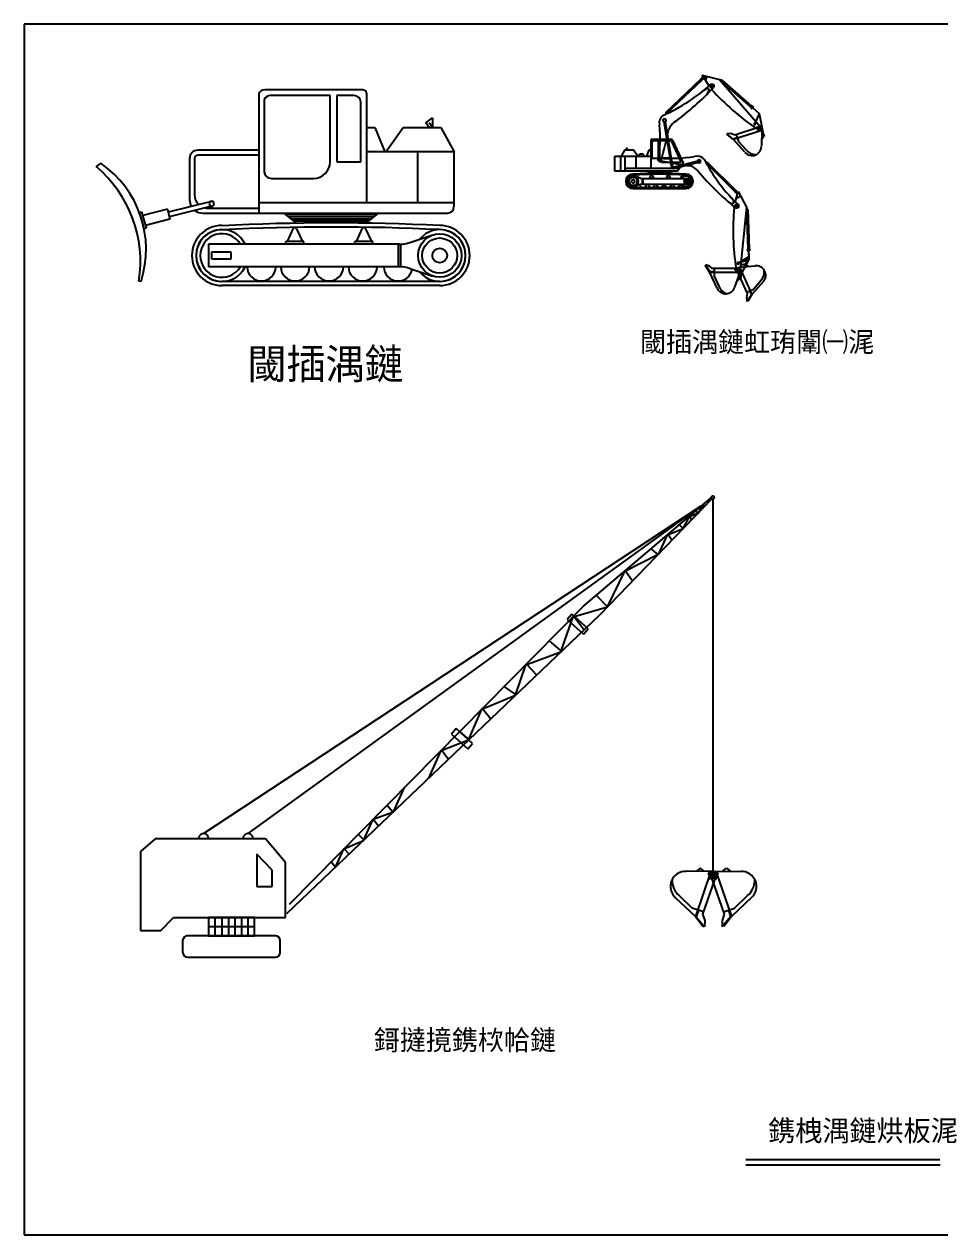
# Model space of a CAD drawing. Header units: metres. Extents: x 0 to 215, y 0 to 151.
# Drawn here: x 0 to 114.4, y 0 to 151.2 of the extents above; entities that cross this region are included whole.
import ezdxf

# ---------------------------------------------------------------- set-up
doc = ezdxf.new("R2010")
doc.units = ezdxf.units.M

msp = doc.modelspace()

# ---------------------------------------------------------------- linework, layer by layer
for p, q in [((213.84, 151.2), (0, 151.2)), ((0, 151.2), (0, 0)), ((80.12, 140.17), (84.52, 144.38)), ((80.25, 140.07), (84.63, 144.27)), ((84.5, 144.4), (84.64, 144.53)), ((84.5, 144.4), (84.65, 144.24)), ((84.63, 144.85), (86.79, 144.29)), ((85.51, 143.5), (84.63, 144.85)), ((84.64, 144.53), (84.79, 144.38)), ((84.65, 144.24), (84.79, 144.38)), ((84.66, 144.51), (84.73, 144.58)), ((84.73, 144.58), (84.98, 144.7)), ((84.73, 144.58), (84.84, 144.46)), ((84.77, 144.4), (84.84, 144.46)), ((84.98, 144.7), (84.84, 144.46)), ((85.09, 144.15), (85.27, 144.76)), ((86.79, 144.29), (91.93, 138.37)), ((87.11, 144.21), (86.96, 144.22)), ((86.96, 144.22), (86.99, 144.08)), ((87.11, 144.21), (87, 144.09)), ((87.01, 144.08), (90.71, 140.85)), ((87.11, 144.21), (90.82, 140.97)), ((29.29, 142.53), (29.29, 127.6)), ((42.33, 143.01), (30.04, 143.01)), ((38.18, 142.29), (30.73, 142.29)), ((38.18, 134.01), (38.18, 142.29)), ((39.01, 142.29), (39.01, 134.03)), ((41.19, 142.29), (39.01, 142.29)), ((42.75, 142.6), (42.75, 142.6)), ((42.75, 142.6), (42.75, 142.6)), ((42.75, 142.6), (42.75, 128.94)), ((85.23, 143.14), (84.83, 142.94)), ((85.29, 142.52), (85.49, 142.86)), ((85.99, 143.13), (85.91, 143.16)), ((29.97, 141.81), (29.97, 132.78)), ((42.02, 134.03), (42.02, 141.46)), ((90.86, 141.01), (90.67, 140.8)), ((90.67, 140.8), (90.86, 140.64)), ((90.86, 141.01), (91.04, 140.85)), ((91.04, 140.85), (90.86, 140.64)), ((90.95, 140.75), (91.76, 140.03)), ((50.13, 138.9), (50.96, 139.52)), ((50.96, 139.52), (50.96, 138.28)), ((80.12, 140.17), (80.11, 140.03)), ((80.11, 140.03), (80.25, 140.05)), ((80.12, 140.17), (80.24, 140.06)), ((80.2, 140.23), (80.31, 140.12)), ((91.76, 140.03), (91.21, 138.78)), ((91.76, 140.03), (92.28, 137.32)), ((42.75, 138.28), (43.78, 138.28)), ((43.78, 138.28), (45.03, 135.27)), ((45.14, 135.27), (47.32, 138.28)), ((47.32, 138.28), (52, 138.28)), ((50.54, 138.28), (50.13, 138.9)), ((50.96, 138.28), (50.54, 138.9)), ((52, 138.28), (53.66, 135.27)), ((80.84, 133.32), (79.89, 138.98)), ((79.97, 138.67), (80.13, 138.7)), ((81, 133.37), (80.05, 139.01)), ((92.1, 137.94), (88.55, 136.79)), ((91.5, 138.25), (88.72, 137.36)), ((91.45, 138.34), (91.98, 138.51)), ((91.5, 138.25), (91.45, 138.34)), ((91.79, 138.56), (92.17, 138.12)), ((92.1, 137.94), (92.03, 135.99)), ((92.09, 137.74), (92.44, 137.19)), ((78.23, 136.74), (78.23, 133.19)), ((78.33, 136.84), (80.74, 136.84)), ((78.41, 134.42), (78.41, 136.46)), ((78.61, 136.66), (79.14, 136.66)), ((79.14, 136.66), (79.14, 134.42)), ((79.16, 134.18), (79.4, 136.69)), ((79.34, 134.42), (79.34, 136.66)), ((79.34, 136.66), (80.63, 136.66)), ((80.81, 136.54), (82.02, 133.92)), ((80.93, 136.72), (82.25, 133.84)), ((88.24, 137.53), (87.74, 137.52)), ((88.5, 136.86), (87.74, 137.52)), ((88.55, 136.79), (87.77, 137.41)), ((88.72, 137.36), (88.24, 137.53)), ((89.02, 137.02), (88.5, 136.86)), ((89.99, 135.2), (88.55, 136.79)), ((88.9, 137.42), (89.18, 136.53)), ((89.18, 136.53), (90.14, 135.5)), ((92.3, 137.11), (92.06, 136.76)), ((29.29, 135.46), (21.68, 135.46)), ((29.29, 134.84), (21.68, 134.84)), ((53.66, 135.27), (42.75, 135.27)), ((49.12, 135.27), (49.12, 128.94)), ((53.66, 128.42), (53.66, 135.27)), ((73.75, 132.86), (73.75, 134.72)), ((73.75, 134.72), (78.23, 134.72)), ((74.48, 132.86), (74.48, 134.72)), ((74.93, 135.45), (74.53, 134.72)), ((76.06, 135.45), (74.93, 135.45)), ((75.03, 132.86), (75.03, 134.72)), ((75.38, 135.6), (75.18, 135.75)), ((75.18, 135.75), (75.18, 135.45)), ((75.18, 135.45), (75.28, 135.6)), ((75.28, 135.45), (75.38, 135.6)), ((76.59, 134.72), (76.06, 135.45)), ((76.34, 134.72), (76.34, 133.19)), ((76.87, 134.95), (76.69, 134.72)), ((77.25, 134.95), (76.87, 134.95)), ((77.4, 134.72), (77.25, 134.95)), ((77.98, 135.45), (77.68, 134.72)), ((78.23, 135.45), (77.98, 135.45)), ((9.56, 133.84), (8.97, 133.43)), ((20.65, 134.43), (20.65, 129.25)), ((21.27, 134.43), (21.27, 129.87)), ((39.01, 134.03), (42.02, 134.03)), ((81.8, 133.19), (75.03, 133.19)), ((79.14, 134.42), (78.41, 134.42)), ((79.23, 134.54), (81.75, 134.47)), ((79.23, 134.54), (81.75, 134.47)), ((82.02, 133.92), (79.84, 133.92)), ((80.84, 133.32), (81, 133.35)), ((80.84, 133.32), (80.95, 133.23)), ((80.95, 133.23), (81.01, 133.35)), ((81.03, 133.34), (80.95, 133.23)), ((81.03, 133.34), (80.95, 133.23)), ((80.95, 133.23), (81.08, 133.17)), ((80.95, 133.23), (81.08, 133.17)), ((81.03, 133.34), (84.32, 134.18)), ((81.03, 133.34), (84.32, 134.18)), ((81.03, 133.34), (81.07, 133.18)), ((81.03, 133.34), (81.07, 133.18)), ((81.09, 133.19), (84.38, 134.03)), ((81.09, 133.19), (84.38, 134.03)), ((82.25, 133.84), (81.58, 132.86)), ((83.76, 134.03), (83.8, 133.87)), ((83.76, 134.03), (83.8, 133.87)), ((85.28, 133.97), (85.13, 133.98)), ((85.13, 133.98), (85.15, 133.84)), ((85.28, 133.97), (85.13, 133.98)), ((85.13, 133.98), (85.15, 133.84)), ((85.28, 133.97), (85.16, 133.85)), ((85.28, 133.97), (85.16, 133.85)), ((85.18, 133.84), (88.71, 130.32)), ((85.18, 133.84), (88.71, 130.32)), ((85.34, 133.89), (85.22, 133.78)), ((85.34, 133.89), (85.22, 133.78)), ((85.28, 133.97), (88.83, 130.44)), ((85.28, 133.97), (88.83, 130.44)), ((30.79, 131.95), (36.12, 131.95)), ((81.58, 132.86), (73.75, 132.86)), ((76.92, 131.98), (76.22, 132.21)), ((77.2, 131.24), (77.2, 131.92)), ((77.23, 131.92), (83.01, 131.92)), ((77.27, 131.24), (77.27, 131.92)), ((77.88, 132.86), (78.25, 132.56)), ((77.93, 132.82), (80.68, 132.82)), ((78.02, 132.75), (80.6, 132.75)), ((78.04, 131.92), (78.04, 132.01)), ((78.04, 132.01), (78.59, 132.01)), ((78.27, 132.41), (78.08, 132.01)), ((78.1, 132.69), (80.51, 132.69)), ((78.19, 132.62), (80.43, 132.62)), ((78.36, 132.41), (78.55, 132.01)), ((78.59, 131.92), (78.59, 132.01)), ((80.13, 132.01), (80.67, 132.01)), ((80.13, 131.92), (80.13, 132.01)), ((80.36, 132.41), (80.17, 132.01)), ((80.73, 132.86), (80.36, 132.56)), ((80.45, 132.41), (80.64, 132.01)), ((80.67, 131.92), (80.67, 132.01)), ((82.34, 131.69), (82.34, 131.47)), ((82.91, 131.69), (82.34, 131.69)), ((82.91, 131.47), (82.91, 131.69)), ((83.01, 131.92), (83.01, 131.24)), ((76.01, 130.8), (82.61, 130.8)), ((76.01, 130.67), (82.61, 130.67)), ((76.92, 131.19), (76.22, 130.96)), ((77.23, 131.24), (83.01, 131.24)), ((82.34, 131.47), (82.91, 131.47)), ((88.85, 130.46), (88.7, 130.3)), ((88.85, 130.46), (88.7, 130.3)), ((88.7, 130.3), (88.83, 130.17)), ((88.7, 130.3), (88.83, 130.17)), ((88.8, 129.04), (89.12, 130.3)), ((88.8, 129.04), (89.12, 130.3)), ((88.98, 130.32), (88.83, 130.17)), ((88.98, 130.32), (88.83, 130.17)), ((88.85, 130.46), (88.98, 130.32)), ((88.85, 130.46), (88.98, 130.32)), ((88.85, 130.19), (88.92, 130.12)), ((88.85, 130.19), (88.92, 130.12)), ((89.03, 130.24), (88.92, 130.12)), ((89.03, 130.24), (88.92, 130.12)), ((89.16, 129.99), (88.92, 130.12)), ((89.16, 129.99), (88.92, 130.12)), ((88.97, 130.3), (89.03, 130.24)), ((88.97, 130.3), (89.03, 130.24)), ((89.03, 130.24), (89.16, 129.99)), ((89.03, 130.24), (89.16, 129.99)), ((89.12, 130.3), (90.18, 128.34)), ((89.12, 130.3), (90.18, 128.34)), ((23.39, 129.06), (17.96, 127.73)), ((29.29, 128.94), (53.66, 128.94)), ((87.96, 128.97), (88.31, 128.8)), ((87.96, 128.97), (88.31, 128.8)), ((88.58, 129.08), (88.35, 129.46)), ((88.58, 129.08), (88.35, 129.46)), ((88.92, 129.49), (89.48, 129.77)), ((88.92, 129.49), (89.48, 129.77)), ((14.38, 127.69), (14.66, 127.76)), ((14.66, 127.76), (15.24, 125.72)), ((17.88, 128.08), (14.79, 127.32)), ((17.88, 128.08), (18.18, 126.83)), ((23.44, 128.46), (18.1, 127.15)), ((22.3, 127.6), (52.83, 127.6)), ((22.92, 128.22), (29.29, 128.22)), ((32.42, 127.6), (33.95, 126.35)), ((43.98, 127.43), (32.62, 127.43)), ((43.62, 127.15), (32.97, 127.15)), ((44.18, 127.6), (42.65, 126.35)), ((88.62, 128.32), (88.64, 128.4)), ((88.62, 128.32), (88.64, 128.4)), ((90.18, 128.34), (89.37, 120.54)), ((90.18, 128.34), (89.37, 120.54)), ((90.25, 128.16), (90.17, 128.05)), ((90.25, 128.16), (90.17, 128.05)), ((90.34, 128.06), (90.18, 128.05)), ((90.34, 128.06), (90.18, 128.05)), ((90.18, 128.03), (90.34, 123.12)), ((90.18, 128.03), (90.34, 123.12)), ((90.34, 128.06), (90.25, 128.16)), ((90.34, 128.06), (90.25, 128.16)), ((90.34, 128.06), (90.51, 123.13)), ((90.34, 128.06), (90.51, 123.13)), ((15.24, 125.72), (14.96, 125.66)), ((18.18, 126.83), (15.13, 126.08)), ((33.59, 125.71), (32.82, 124.08)), ((43.27, 126.86), (33.33, 126.86)), ((42.92, 126.58), (33.68, 126.58)), ((33.96, 125.71), (34.74, 124.08)), ((42.2, 125.71), (41.43, 124.08)), ((42.58, 125.71), (43.35, 124.08)), ((32.66, 123.72), (32.66, 124.08)), ((34.9, 124.08), (32.66, 124.08)), ((34.9, 123.72), (34.9, 124.08)), ((41.27, 123.72), (41.27, 124.08)), ((43.51, 124.08), (41.27, 124.08)), ((43.51, 123.72), (43.51, 124.08)), ((48.16, 123.93), (51.03, 124.88)), ((23.01, 123.72), (23.01, 120.89)), ((46.87, 123.72), (23.01, 123.72)), ((23.42, 121.85), (23.42, 122.75)), ((23.42, 122.75), (25.79, 122.75)), ((25.79, 122.75), (25.79, 121.85)), ((46.71, 120.89), (46.71, 123.72)), ((47, 120.89), (47, 123.72)), ((90.56, 123.13), (90.28, 123.12)), ((90.56, 123.13), (90.28, 123.12)), ((90.28, 123.12), (90.29, 122.87)), ((90.28, 123.12), (90.29, 122.87)), ((90.57, 122.88), (90.29, 122.87)), ((90.57, 122.88), (90.29, 122.87)), ((90.43, 122.88), (90.46, 121.79)), ((90.43, 122.88), (90.45, 122.16)), ((90.56, 123.13), (90.57, 122.88)), ((90.56, 123.13), (90.57, 122.88)), ((25.79, 121.85), (23.42, 121.85)), ((85.55, 120.99), (85.07, 121.13)), ((85.59, 120.27), (85.07, 121.13)), ((85.61, 120.19), (85.07, 121.02)), ((85.95, 120.68), (85.55, 120.99)), ((90.45, 122.16), (89.18, 121.35)), ((90.46, 121.79), (89.18, 121.35)), ((90.46, 121.8), (89.24, 119.47)), ((89.31, 120.85), (91.26, 121.01)), ((89.51, 121.14), (90.02, 121.28)), ((90.45, 122.16), (89.97, 121.1)), ((90.11, 121.14), (90.49, 120.95)), ((46.87, 120.89), (23.01, 120.89)), ((48.16, 120.68), (51.03, 119.73)), ((86.14, 120.27), (85.59, 120.27)), ((89.34, 120.19), (85.61, 120.19)), ((86.5, 118.23), (85.61, 120.19)), ((88.87, 120.68), (85.95, 120.68)), ((86.14, 120.68), (86.14, 119.75)), ((86.14, 119.75), (86.74, 118.47)), ((89.34, 120.19), (88.69, 118.36)), ((88.76, 120.66), (89.31, 120.85)), ((88.99, 120.16), (88.76, 120.66)), ((88.86, 120.77), (89.4, 120.77)), ((89.07, 120.22), (88.99, 120.16)), ((89.07, 120.22), (90.28, 117.56)), ((89.16, 119.68), (89.28, 119.35)), ((89.31, 120.85), (90.86, 117.45)), ((89.4, 120.77), (89.34, 120.19)), ((89.53, 119.89), (89.44, 119.38)), ((14.58, 119.05), (14.33, 119.12)), ((51.88, 119.08), (24.68, 119.08)), ((51.88, 118.56), (24.68, 118.56)), ((89.28, 119.35), (88.95, 119.08)), ((90.2, 117.73), (91.04, 118.12)), ((92.28, 119.07), (90.86, 117.45)), ((91.04, 118.12), (91.96, 119.19)), ((90.28, 117.56), (90.17, 117.06)), ((90.17, 117.06), (90.23, 116.57)), ((90.8, 117.4), (90.23, 116.57)), ((90.86, 117.45), (90.34, 116.61)), ((90.57, 117.9), (90.8, 117.4)), ((22.4, 50.1), (84.52, 91.03)), ((27.94, 50.1), (84.52, 91.03)), ((69.83, 78.51), (85.82, 92.08)), ((85.9, 91.95), (71.88, 77.45)), ((84.2, 90.18), (84.82, 91.23)), ((84.82, 91.23), (84.97, 90.98)), ((85.99, 91.92), (85.99, 44.7)), ((82.29, 88.21), (83.05, 89.73)), ((83.05, 89.73), (84.2, 90.18)), ((83.05, 89.73), (83.3, 89.26)), ((84.12, 90.1), (83.85, 90.41)), ((80.32, 87.41), (82.29, 88.21)), ((82.28, 88.21), (81.82, 88.69)), ((79.23, 85.05), (80.32, 87.41)), ((80.38, 87.47), (80.88, 86.75)), ((75, 82.9), (79.23, 85.05)), ((79.12, 85), (78.28, 85.68)), ((72.81, 78.42), (75, 82.9)), ((75.06, 82.94), (75.96, 81.66)), ((72.83, 78.44), (71.43, 79.86)), ((71.88, 77.45), (32.76, 40.1)), ((33.1, 41.3), (69.83, 78.51)), ((67, 72.79), (68.52, 77.18)), ((68.39, 77.53), (67.77, 76.85)), ((70.43, 75.69), (68.39, 77.53)), ((68.52, 77.18), (72.81, 78.42)), ((68.6, 77.26), (69.9, 75.56)), ((67.77, 76.85), (69.81, 75.01)), ((69.81, 75.01), (70.43, 75.69)), ((67.04, 72.92), (65.57, 74.19)), ((62.61, 71.2), (67, 72.79)), ((61.35, 67.39), (62.61, 71.2)), ((62.69, 71.28), (63.98, 69.91)), ((61.38, 67.5), (59.94, 68.49)), ((57.14, 65.65), (61.35, 67.39)), ((55.48, 61.79), (57.14, 65.65)), ((57.21, 65.72), (58.25, 64.44)), ((53.94, 63.22), (53.33, 62.54)), ((53.33, 62.54), (55.37, 60.69)), ((55.98, 61.37), (53.94, 63.22)), ((55.59, 61.83), (54.44, 62.81)), ((50.5, 57.04), (52.04, 60.49)), ((52.04, 60.49), (55.48, 61.8)), ((52.1, 60.56), (52.99, 59.41)), ((55.37, 60.69), (55.98, 61.37)), ((46.09, 52.83), (47.48, 55.87)), ((46.02, 52.77), (45.29, 53.65)), ((42.34, 49.24), (43.57, 51.9)), ((43.56, 51.9), (46.09, 52.83)), ((43.58, 51.93), (44.25, 51.07)), ((42.41, 49.31), (41.71, 50.02)), ((16.35, 49.46), (14.52, 47.86)), ((30.11, 49.46), (16.35, 49.46)), ((32.63, 46.48), (30.11, 49.46)), ((39.91, 48.2), (42.34, 49.24)), ((14.52, 47.86), (14.52, 38.01)), ((30.97, 45.56), (29.06, 47.54)), ((29.06, 47.54), (29.06, 43.51)), ((38.85, 45.91), (39.91, 48.2)), ((39.96, 48.22), (40.55, 47.53)), ((30.97, 43.51), (30.97, 45.56)), ((32.63, 39.61), (32.63, 46.48)), ((38.34, 46.61), (38.85, 45.91)), ((85.73, 45.42), (82.62, 45.38)), ((85.73, 45.42), (83.8, 39.77)), ((84.43, 45.77), (83.85, 45.39)), ((84.85, 45.41), (84.43, 45.77)), ((85.45, 45.21), (86.36, 45.42)), ((86.64, 45.21), (85.73, 45.42)), ((86.36, 45.42), (88.29, 39.77)), ((86.36, 45.42), (89.47, 45.38)), ((87.24, 45.41), (87.66, 45.77)), ((87.66, 45.77), (88.24, 45.39)), ((86.22, 44.46), (84.7, 40.03)), ((85.73, 44.38), (85.45, 45.21)), ((85.87, 44.46), (85.73, 44.38)), ((85.87, 44.46), (87.38, 40.03)), ((86.22, 44.46), (86.36, 44.38)), ((86.36, 44.38), (86.64, 45.21)), ((29.06, 43.51), (30.97, 43.51)), ((83.4, 40.8), (81.77, 42.37)), ((88.69, 40.8), (90.32, 42.37)), ((81.29, 42.13), (83.8, 39.77)), ((90.8, 42.13), (88.29, 39.77)), ((17.04, 38.01), (18.64, 39.61)), ((18.64, 39.61), (32.63, 39.61)), ((23, 39.61), (23, 37.32)), ((28.73, 39.61), (23, 39.61)), ((23.86, 37.32), (23.86, 39.61)), ((24.7, 37.32), (24.7, 39.61)), ((25.53, 37.32), (25.53, 39.61)), ((26.34, 37.32), (26.34, 39.61)), ((27.18, 37.32), (27.18, 39.61)), ((27.95, 37.32), (27.95, 39.61)), ((28.73, 37.32), (28.73, 39.61)), ((84.8, 40.32), (83.4, 40.8)), ((83.8, 39.77), (84.76, 38.52)), ((84.18, 40.53), (83.9, 39.7)), ((83.9, 39.7), (84.93, 38.47)), ((84.7, 40.03), (84.96, 39.26)), ((87.38, 40.03), (87.13, 39.26)), ((88.19, 39.7), (87.16, 38.47)), ((87.29, 40.32), (88.69, 40.8)), ((88.29, 39.77), (87.33, 38.52)), ((87.91, 40.53), (88.19, 39.7)), ((14.52, 38.01), (17.04, 38.01)), ((28.73, 38.47), (23, 38.47)), ((84.96, 39.26), (84.93, 38.47)), ((87.13, 39.26), (87.16, 38.47)), ((19.78, 36.75), (19.78, 35.27)), ((31.37, 37.32), (20.36, 37.32)), ((23, 37.32), (28.73, 37.32)), ((31.95, 35.27), (31.95, 36.75)), ((20.38, 34.69), (31.39, 34.69)), ((90.11, 9.41), (114.32, 9.41)), ((90.11, 8.74), (114.35, 8.74)), ((0, 0), (213.84, 0))]:
    msp.add_line(p, q)
for centre, radius in [((85.87, 143.49), 0.24), ((91.78, 138.17), 0.24), ((76.01, 131.58), 0.66), ((76.01, 131.58), 0.53), ((76.01, 131.58), 0.22), ((88.97, 128.46), 0.24), ((88.97, 128.46), 0.24), ((51.88, 122.31), 2.71), ((51.88, 122.31), 2.19), ((51.88, 122.31), 0.92), ((89.12, 120.51), 0.24), ((89.12, 120.51), 0.24), ((85.99, 92.1), 0.18), ((86, 44.92), 0.38), ((86, 44.91), 0.38), ((86.09, 44.92), 0.38), ((86.09, 44.91), 0.38)]:
    msp.add_circle(centre, radius)
for centre, radius, start, end in [((71.16, 159.62), 21.58, 293.4, 312.58), ((86.96, 144.22), 0.02, 119.85, 299.85), ((86.96, 144.22), 0.02, -60.15, 119.85), ((30.04, 142.19), 0.82, 90, 155.3), ((30.72, 141.46), 0.82, 90, 155.3), ((30.73, 141.46), 0.82, 90, 150.33), ((41.19, 141.46), 0.82, 0, 90), ((42.33, 142.6), 0.41, 0.06, 90), ((62.2, 165.15), 32.34, 305.88, 317.54), ((85.32, 142.96), 0.2, -30.36, 116.21), ((85.87, 143.49), 0.1, 86.18, 266.18), ((110.09, 165.17), 32.84, 222.33, 235.19), ((85.87, 143.49), 0.1, -93.82, 86.18), ((86, 143.18), 0.05, 252.13, 261.38), ((80.43, 138.91), 1.14, 127.43, 194.46), ((79.94, 139.18), 0.2, 86.18, 266.18), ((79.94, 139.18), 0.2, -93.82, 86.18), ((80.11, 140.03), 0.02, 24.76, 204.76), ((80.11, 140.03), 0.02, -155.24, 24.76), ((58.18, 136.84), 21.22, -7.17, 4.82), ((38.51, 146.34), 42.76, 343.42, 348.89), ((82.5, 137.15), 2.25, 126.94, 154.87), ((91.19, 138.75), 0.1, 46.95, 226.95), ((91.19, 138.75), 0.1, -133.05, 46.95), ((91.78, 138.17), 0.1, 46.95, 226.95), ((91.78, 138.17), 0.1, -133.05, 46.95), ((78.33, 136.74), 0.1, 90, 180), ((78.61, 136.46), 0.2, 90, 180), ((80.63, 136.46), 0.2, 29.67, 90), ((80.63, 136.46), 0.2, 24.7, 90), ((80.73, 136.64), 0.2, 29.67, 90), ((80.74, 136.64), 0.2, 24.7, 90), ((92.28, 137.31), 0.1, 46.95, 226.95), ((92.28, 137.31), 0.1, -133.05, 46.95), ((21.68, 134.43), 1.03, 90, 180), ((21.68, 134.43), 0.41, 90, 180), ((80.49, 155.65), 21.22, 266.65, 278.64), ((80.49, 155.65), 21.22, 266.65, 278.64), ((84.04, 133.59), 1.14, 41.25, 108.28), ((84.04, 133.59), 1.14, 41.25, 108.28), ((90.87, 135.96), 1.17, -138.94, 1.2), ((91.36, 136.48), 1.57, 218.97, 269.64), ((-1.07, 121.51), 15.58, -8.83, 49.87), ((2.18, 123.08), 13.04, -18.02, 55.55), ((36.12, 134.01), 2.06, -90, 0), ((79.26, 134.4), 0.14, 96.27, 191.73), ((79.26, 134.4), 0.14, 96.27, 191.73), ((79.26, 134.33), 0.13, 92.77, 252.65), ((79.26, 134.33), 0.13, 92.77, 252.65), ((79.31, 134.2), 0.14, 182.45, 277.91), ((88.66, 175.91), 42.76, 257.24, 262.71), ((88.66, 175.91), 42.76, 257.24, 262.71), ((79.37, 134.19), 0.13, 178.95, 338.83), ((79.84, 134.42), 0.5, 180, 270), ((80.95, 133.23), 0.02, -4.71, 175.29), ((80.95, 133.23), 0.02, -4.71, 175.29), ((80.95, 133.23), 0.02, 80.55, 260.55), ((80.95, 133.23), 0.02, 175.29, 355.29), ((80.95, 133.23), 0.02, 175.29, 355.29), ((80.95, 133.23), 0.02, -99.45, 80.55), ((82.42, 131.4), 2.25, 40.75, 68.69), ((82.42, 131.4), 2.25, 40.75, 68.69), ((84.27, 134.09), 0.2, 0, 180), ((84.27, 134.09), 0.2, 0, 180), ((84.27, 134.09), 0.2, -180, 0), ((84.27, 134.09), 0.2, -180, 0), ((104.09, 144.21), 21.58, 207.22, 226.4), ((104.09, 144.21), 21.58, 207.22, 226.4), ((85.13, 133.98), 0.02, 116.15, 296.15), ((85.13, 133.98), 0.02, 116.15, 296.15), ((85.13, 133.98), 0.02, -63.85, 116.15), ((85.13, 133.98), 0.02, -63.85, 116.15), ((30.79, 132.78), 0.82, 180, 270), ((76.01, 131.58), 0.91, 90, 270), ((76.01, 131.58), 0.78, 90, 270), ((76.01, 131.58), 0.78, 38.81, 321.19), ((79.28, 66.33), 66.24, 87.12, 92.82), ((79.28, 66.33), 66.12, 87.12, 92.82), ((77.23, 132.92), 1, 251.75, 270), ((78.32, 132.38), 0.05, 25.42, 154.58), ((80.4, 132.38), 0.05, 25.42, 154.58), ((82.61, 131.58), 0.78, -153.96, 153.96), ((82.61, 131.58), 0.66, -148.46, 148.46), ((82.61, 131.58), 0.91, -90, 90), ((82.61, 131.58), 0.91, 0, 90), ((82.61, 132.49), 0, 90, 270), ((82.61, 131.58), 0.78, -90, 90), ((109, 153.53), 32.34, 219.7, 231.35), ((109, 153.53), 32.34, 219.7, 231.35), ((77.27, 131.25), 0.44, 191.05, 358.71), ((77.23, 130.24), 1, 90, 108.25), ((78.35, 131.25), 0.44, 181.29, 358.71), ((79.37, 131.25), 0.44, 181.29, 358.71), ((80.39, 131.25), 0.44, 181.29, 358.71), ((81.41, 131.25), 0.44, 181.29, 358.71), ((22.3, 129.25), 1.65, 180, 209.19), ((22.92, 129.87), 1.65, 180, 226.5), ((23.4, 128.78), 0.31, 0, 180), ((23.4, 128.78), 0.31, -180, 0), ((88.4, 128.98), 0.2, -116.54, 30.03), ((88.4, 128.98), 0.2, -116.54, 30.03), ((88.97, 128.47), 0.1, 0, 180), ((88.97, 128.47), 0.1, 0, 180), ((22.3, 129.25), 1.65, 232.63, 270), ((22.92, 129.87), 1.65, 258.23, 270), ((52.83, 128.42), 0.82, -90, 0), ((121.35, 125.56), 32.84, 175.2, 188.56), ((121.35, 125.56), 32.84, 175.2, 188.56), ((88.67, 128.31), 0.05, 165.95, 175.2), ((88.67, 128.31), 0.05, 165.95, 175.2), ((88.97, 128.47), 0.1, -180, 0), ((88.97, 128.47), 0.1, -180, 0), ((90.25, 128.16), 0.02, 72.91, 252.91), ((90.25, 128.16), 0.02, 72.91, 252.91), ((90.25, 128.16), 0.02, -107.09, 72.91), ((90.25, 128.16), 0.02, -107.09, 72.91), ((24.68, 122.31), 3.75, 90, 270), ((24.68, 122.31), 3.75, 90, 180), ((24.68, 122.31), 3.23, 90, 270), ((24.68, 122.31), 3.23, 26.04, 333.96), ((24.68, 126.05), 0.01, -90, 90), ((38.43, -146.86), 273.24, 87.18, 92.88), ((38.43, -146.86), 272.73, 87.18, 92.88), ((33.78, 125.62), 0.21, 25.42, 154.58), ((42.39, 125.62), 0.21, 25.42, 154.58), ((51.88, 122.31), 3.23, -141.19, 141.19), ((51.88, 122.31), 3.75, -90, 90), ((51.88, 122.31), 3.23, -90, 90), ((24.68, 122.31), 2.71, 31.54, 328.46), ((46.87, 127.85), 4.12, 270, 288.25), ((89.14, 121.34), 0.1, 0, 180), ((89.14, 121.34), 0.1, 0, 180), ((89.14, 121.34), 0.1, -180, 0), ((89.14, 121.34), 0.1, -180, 0), ((89.99, 121.07), 0.1, 114.48, 294.48), ((89.99, 121.07), 0.1, -65.52, 114.48), ((91.41, 119.86), 1.17, -42.3, 97.84), ((29.62, 120.93), 1.8, 181.29, 358.71), ((33.83, 120.93), 1.8, 181.29, 358.71), ((38.05, 120.93), 1.8, 181.29, 358.71), ((42.27, 120.93), 1.8, 181.29, 358.71), ((46.68, 120.93), 1.8, 181.29, 348.95), ((46.87, 116.77), 4.12, 71.75, 90), ((89.12, 120.51), 0.1, 0, 180), ((89.12, 120.51), 0.1, 114.48, 294.48), ((89.12, 120.51), 0.1, -180, 0), ((89.12, 120.51), 0.1, -65.52, 114.48), ((89.27, 119.49), 0.1, 0, 180), ((89.27, 119.49), 0.1, -180, 0), ((90.84, 120.29), 1.57, -44.39, 6.28), ((87.57, 118.69), 1.17, 203.22, 343.37), ((88.2, 119.04), 1.57, 201.13, 251.8), ((22.4, 49.49), 0.62, -2.23, 182.44), ((27.94, 49.49), 0.62, -2.23, 182.44), ((82.54, 43.51), 1.87, 87.7, 227.84), ((89.55, 43.51), 1.87, -47.84, 92.3), ((83.39, 44.29), 2.51, 179.26, 229.93), ((85.99, 44.91), 0.16, 43.41, 223.41), ((85.99, 44.91), 0.16, 108.94, 288.94), ((85.99, 44.91), 0.16, -136.59, 43.41), ((85.99, 44.91), 0.16, -71.06, 108.94), ((86.1, 44.91), 0.16, 71.06, 251.06), ((86.1, 44.91), 0.16, 136.59, 316.59), ((86.1, 44.91), 0.16, -43.41, 136.59), ((86.1, 44.91), 0.16, -108.94, 71.06), ((88.7, 44.29), 2.51, -49.93, 0.74), ((20.36, 36.75), 0.58, 90, 180), ((31.37, 36.75), 0.58, 0, 90), ((20.38, 35.27), 0.58, 180, 270), ((31.39, 35.27), 0.58, -90, 0)]:
    msp.add_arc(centre, radius, start, end)

# ---------------------------------------------------------------- texts
for s, height, p in [('閾插湡鏈虹珛闈㈠浘', 2.5, (76.87, 110.27)), ('閾插湡鏈', 3.75, (27.86, 106.9)), ('鎶撻摬鎸栨帢鏈', 2.5, (43.65, 23.08)), ('鎸栧湡鏈烘板浘', 2.6, (92.89, 11.71))]:
    msp.add_text(s, height=height).set_placement(p)

doc.saveas('drawing.dxf')
